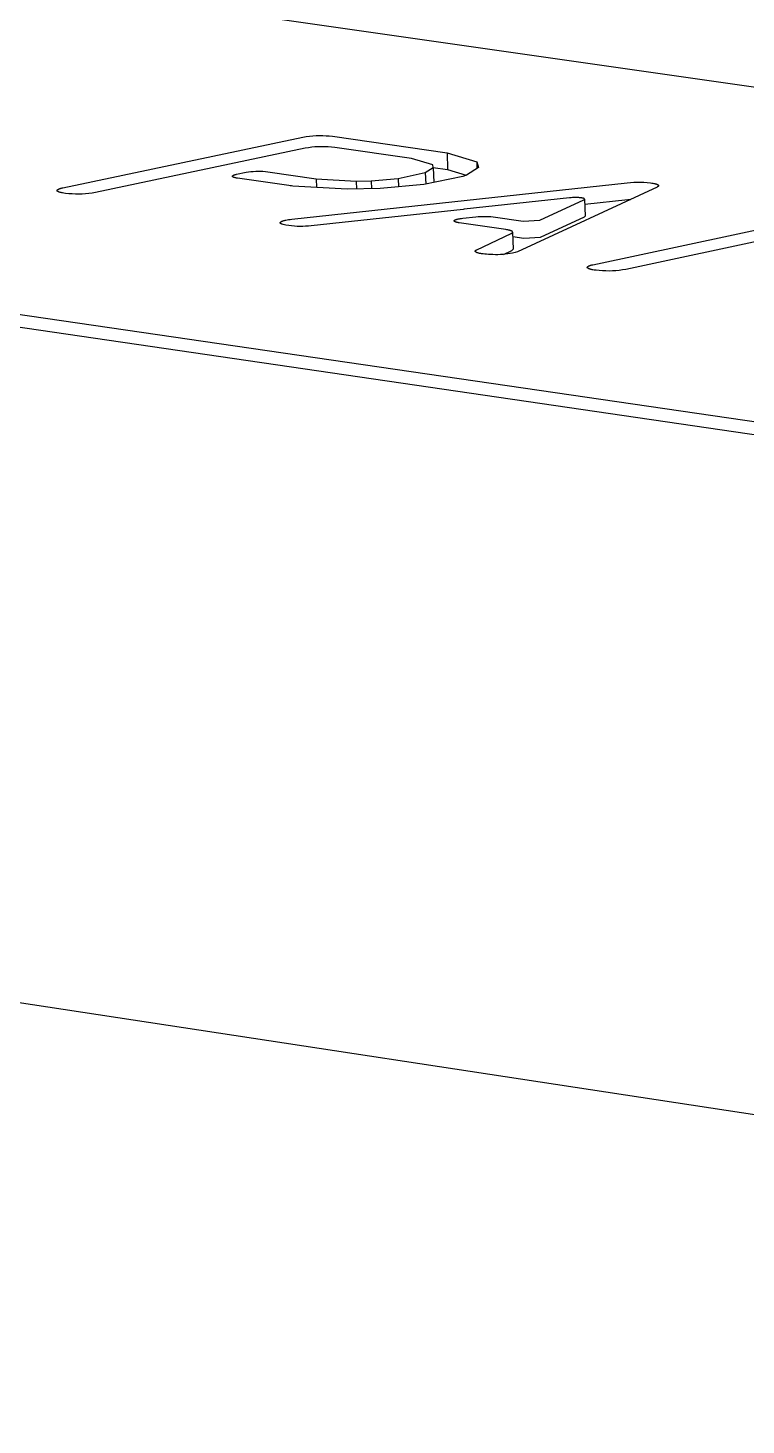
# Model space of a CAD drawing. Header units: millimetres. Extents: x -1283 to 2747, y -259 to 2557.
# Drawn here: x -570.2 to -535.9, y 911.8 to 978.5 of the extents above; entities that cross this region are included whole.
import ezdxf

# ---------------------------------------------------------------- set-up
doc = ezdxf.new("R2010")
doc.units = ezdxf.units.MM
doc.header["$MEASUREMENT"] = 0
doc.layers.add('Utwórz2D linie widoczne', color=7, linetype='Continuous', true_color=0x000000)

msp = doc.modelspace()

# ---------------------------------------------------------------- linework, layer by layer
at = {"layer": 'Utwórz2D linie widoczne'}
for p, q in [((-393.259, 955.363), (-619.191, 987.682)), ((-665.258, 978.093), (-438.953, 945.012)), ((-661.846, 978.192), (-439.773, 945.755)), ((-568.555, 970.906), (-557.072, 973.331)), ((-557.072, 973.331), (-556.916, 973.356)), ((-556.916, 973.356), (-556.759, 973.376)), ((-556.759, 973.376), (-556.602, 973.39)), ((-556.602, 973.39), (-556.445, 973.4)), ((-556.445, 973.4), (-556.287, 973.404)), ((-556.287, 973.404), (-556.129, 973.403)), ((-556.129, 973.403), (-555.971, 973.397)), ((-555.971, 973.397), (-555.814, 973.386)), ((-555.814, 973.386), (-555.657, 973.37)), ((-555.657, 973.37), (-550.186, 972.582)), ((-556.968, 972.8), (-566.996, 970.68)), ((-556.812, 972.825), (-556.968, 972.8)), ((-556.655, 972.844), (-556.812, 972.825)), ((-556.498, 972.859), (-556.655, 972.844)), ((-556.341, 972.868), (-556.498, 972.859)), ((-556.183, 972.872), (-556.341, 972.868)), ((-556.025, 972.872), (-556.183, 972.872)), ((-555.867, 972.866), (-556.025, 972.872)), ((-555.709, 972.854), (-555.867, 972.866)), ((-555.552, 972.838), (-555.709, 972.854)), ((-551.882, 972.309), (-555.552, 972.838)), ((-550.186, 972.582), (-548.766, 972.15)), ((-550.186, 972.582), (-550.159, 971.777)), ((-550.861, 972.002), (-551.882, 972.309)), ((-551.225, 971.633), (-550.844, 971.876)), ((-550.844, 971.876), (-550.861, 972.002)), ((-550.844, 971.876), (-550.819, 971.159)), ((-550.844, 971.876), (-550.159, 971.777)), ((-550.159, 971.777), (-549.268, 971.506)), ((-548.674, 971.874), (-549.262, 971.51)), ((-548.766, 972.15), (-548.674, 971.874)), ((-548.766, 972.15), (-548.755, 971.824)), ((-560.444, 971.465), (-560.443, 971.466)), ((-560.444, 971.464), (-560.444, 971.465)), ((-560.444, 971.463), (-560.444, 971.464)), ((-560.444, 971.462), (-560.444, 971.463)), ((-560.444, 971.461), (-560.444, 971.462)), ((-560.444, 971.462), (-560.444, 971.462)), ((-560.444, 971.46), (-560.444, 971.461)), ((-560.444, 971.459), (-560.444, 971.46)), ((-560.444, 971.458), (-560.444, 971.459)), ((-560.444, 971.457), (-560.444, 971.458)), ((-560.444, 971.456), (-560.444, 971.457)), ((-560.444, 971.455), (-560.444, 971.456)), ((-560.444, 971.456), (-560.444, 971.456)), ((-560.444, 971.454), (-560.444, 971.455)), ((-560.444, 971.453), (-560.444, 971.454)), ((-560.444, 971.452), (-560.444, 971.453)), ((-560.443, 971.451), (-560.444, 971.452)), ((-560.443, 971.467), (-560.443, 971.468)), ((-560.443, 971.468), (-560.442, 971.468)), ((-560.443, 971.466), (-560.443, 971.467)), ((-560.443, 971.45), (-560.443, 971.451)), ((-560.443, 971.451), (-560.443, 971.451)), ((-560.442, 971.449), (-560.443, 971.45)), ((-560.442, 971.47), (-560.441, 971.471)), ((-560.442, 971.469), (-560.442, 971.47)), ((-560.442, 971.468), (-560.442, 971.469)), ((-560.442, 971.448), (-560.442, 971.449)), ((-560.442, 971.447), (-560.442, 971.448)), ((-560.441, 971.446), (-560.442, 971.447)), ((-560.441, 971.472), (-560.44, 971.473)), ((-560.441, 971.471), (-560.441, 971.472)), ((-560.44, 971.445), (-560.441, 971.446)), ((-560.441, 971.446), (-560.441, 971.446)), ((-560.44, 971.473), (-560.439, 971.474)), ((-560.44, 971.473), (-560.44, 971.473)), ((-560.44, 971.444), (-560.44, 971.445)), ((-560.439, 971.443), (-560.44, 971.444)), ((-560.439, 971.475), (-560.438, 971.476)), ((-560.439, 971.474), (-560.439, 971.475)), ((-560.439, 971.442), (-560.439, 971.443)), ((-560.438, 971.441), (-560.439, 971.442)), ((-560.438, 971.476), (-560.437, 971.477)), ((-560.437, 971.441), (-560.438, 971.441)), ((-560.437, 971.478), (-560.436, 971.479)), ((-560.437, 971.477), (-560.437, 971.478)), ((-560.437, 971.44), (-560.437, 971.441)), ((-560.436, 971.439), (-560.437, 971.44)), ((-560.436, 971.479), (-560.435, 971.479)), ((-560.435, 971.438), (-560.436, 971.439)), ((-560.435, 971.48), (-560.434, 971.481)), ((-560.435, 971.479), (-560.435, 971.48)), ((-560.434, 971.437), (-560.435, 971.438)), ((-560.434, 971.481), (-560.433, 971.482)), ((-560.433, 971.436), (-560.434, 971.437)), ((-560.434, 971.437), (-560.434, 971.437)), ((-560.433, 971.482), (-560.432, 971.483)), ((-560.432, 971.435), (-560.433, 971.436)), ((-560.432, 971.483), (-560.43, 971.484)), ((-560.431, 971.434), (-560.432, 971.435)), ((-560.429, 971.432), (-560.431, 971.434)), ((-560.43, 971.484), (-560.429, 971.486)), ((-560.429, 971.486), (-560.427, 971.488)), ((-560.427, 971.431), (-560.429, 971.432)), ((-560.427, 971.488), (-560.424, 971.489)), ((-560.425, 971.429), (-560.427, 971.431)), ((-560.423, 971.428), (-560.425, 971.429)), ((-560.424, 971.489), (-560.422, 971.491)), ((-560.421, 971.426), (-560.423, 971.428)), ((-560.422, 971.491), (-560.42, 971.493)), ((-560.418, 971.425), (-560.421, 971.426)), ((-560.42, 971.493), (-560.417, 971.494)), ((-560.416, 971.423), (-560.418, 971.425)), ((-560.417, 971.494), (-560.415, 971.496)), ((-560.413, 971.421), (-560.416, 971.423)), ((-560.415, 971.496), (-560.412, 971.498)), ((-560.41, 971.42), (-560.413, 971.421)), ((-560.412, 971.498), (-560.409, 971.499)), ((-560.407, 971.418), (-560.41, 971.42)), ((-560.409, 971.499), (-560.407, 971.501)), ((-560.407, 971.501), (-560.4, 971.504)), ((-560.401, 971.415), (-560.407, 971.418)), ((-560.395, 971.412), (-560.401, 971.415)), ((-560.4, 971.504), (-560.394, 971.507)), ((-560.388, 971.409), (-560.395, 971.412)), ((-560.394, 971.507), (-560.387, 971.51)), ((-560.38, 971.407), (-560.388, 971.409)), ((-560.387, 971.51), (-560.38, 971.514)), ((-560.38, 971.514), (-560.372, 971.517)), ((-560.373, 971.404), (-560.38, 971.407)), ((-560.365, 971.401), (-560.373, 971.404)), ((-560.372, 971.517), (-560.364, 971.52)), ((-560.356, 971.398), (-560.365, 971.401)), ((-560.364, 971.52), (-560.348, 971.526)), ((-560.338, 971.393), (-560.356, 971.398)), ((-560.348, 971.526), (-560.329, 971.531)), ((-560.319, 971.388), (-560.338, 971.393)), ((-560.329, 971.531), (-560.31, 971.537)), ((-560.299, 971.384), (-560.319, 971.388)), ((-560.31, 971.537), (-560.29, 971.542)), ((-560.278, 971.379), (-560.299, 971.384)), ((-560.29, 971.542), (-560.269, 971.547)), ((-560.256, 971.375), (-560.278, 971.379)), ((-560.269, 971.547), (-560.247, 971.552)), ((-560.209, 971.368), (-560.256, 971.375)), ((-560.247, 971.552), (-559.794, 971.648)), ((-557.746, 971.012), (-560.209, 971.368)), ((-559.794, 971.648), (-559.679, 971.666)), ((-559.679, 971.666), (-559.563, 971.681)), ((-559.563, 971.681), (-559.448, 971.691)), ((-559.448, 971.691), (-559.332, 971.698)), ((-559.332, 971.698), (-559.216, 971.701)), ((-559.216, 971.701), (-559.099, 971.701)), ((-559.099, 971.701), (-558.983, 971.696)), ((-558.983, 971.696), (-558.867, 971.688)), ((-558.867, 971.688), (-558.752, 971.676)), ((-558.752, 971.676), (-556.444, 971.343)), ((-557.602, 969.41), (-541.574, 971.148)), ((-556.444, 971.343), (-554.522, 971.226)), ((-556.444, 971.343), (-556.429, 970.925)), ((-554.522, 971.226), (-553.811, 971.247)), ((-554.522, 971.226), (-554.509, 970.848)), ((-553.811, 971.247), (-552.52, 971.359)), ((-553.811, 971.247), (-553.798, 970.864)), ((-552.52, 971.359), (-551.225, 971.633)), ((-552.52, 971.359), (-552.506, 970.952)), ((-549.427, 971.455), (-551.293, 971.059)), ((-551.225, 971.633), (-551.206, 971.077)), ((-549.262, 971.51), (-549.427, 971.455)), ((-541.574, 971.148), (-541.415, 971.163)), ((-541.415, 971.163), (-541.255, 971.172)), ((-541.255, 971.172), (-541.095, 971.177)), ((-541.095, 971.177), (-540.935, 971.176)), ((-540.935, 971.176), (-540.775, 971.17)), ((-540.775, 971.17), (-540.615, 971.158)), ((-540.615, 971.158), (-540.456, 971.142)), ((-540.456, 971.142), (-540.395, 971.133)), ((-540.395, 971.133), (-540.344, 971.125)), ((-540.344, 971.125), (-540.296, 971.117)), ((-540.296, 971.117), (-540.274, 971.112)), ((-540.274, 971.112), (-540.252, 971.107)), ((-540.252, 971.107), (-540.231, 971.102)), ((-540.231, 971.102), (-540.211, 971.096)), ((-540.211, 971.096), (-540.193, 971.091)), ((-540.193, 971.091), (-540.175, 971.085)), ((-540.175, 971.085), (-540.159, 971.079)), ((-540.159, 971.079), (-540.152, 971.076)), ((-540.152, 971.076), (-540.144, 971.073)), ((-540.144, 971.073), (-540.137, 971.07)), ((-540.137, 971.07), (-540.131, 971.067)), ((-540.131, 971.067), (-540.125, 971.064)), ((-540.125, 971.064), (-540.119, 971.061)), ((-568.825, 970.785), (-568.824, 970.786)), ((-568.825, 970.784), (-568.825, 970.785)), ((-568.825, 970.783), (-568.825, 970.784)), ((-568.825, 970.782), (-568.825, 970.783)), ((-568.825, 970.78), (-568.825, 970.782)), ((-568.825, 970.779), (-568.825, 970.78)), ((-568.825, 970.778), (-568.825, 970.779)), ((-568.825, 970.777), (-568.825, 970.778)), ((-568.825, 970.776), (-568.825, 970.777)), ((-568.825, 970.775), (-568.825, 970.776)), ((-568.825, 970.773), (-568.825, 970.775)), ((-568.825, 970.772), (-568.825, 970.773)), ((-568.825, 970.771), (-568.825, 970.772)), ((-568.824, 970.77), (-568.825, 970.771)), ((-568.824, 970.788), (-568.823, 970.79)), ((-568.824, 970.787), (-568.824, 970.788)), ((-568.824, 970.786), (-568.824, 970.787)), ((-568.824, 970.769), (-568.824, 970.77)), ((-568.824, 970.768), (-568.824, 970.769)), ((-568.823, 970.767), (-568.824, 970.768)), ((-568.823, 970.791), (-568.822, 970.792)), ((-568.823, 970.79), (-568.823, 970.791)), ((-568.823, 970.765), (-568.823, 970.767)), ((-568.822, 970.764), (-568.823, 970.765)), ((-568.822, 970.793), (-568.821, 970.794)), ((-568.822, 970.792), (-568.822, 970.793)), ((-568.822, 970.763), (-568.822, 970.764)), ((-568.821, 970.762), (-568.822, 970.763)), ((-568.821, 970.795), (-568.82, 970.797)), ((-568.821, 970.794), (-568.821, 970.795)), ((-568.82, 970.761), (-568.821, 970.762)), ((-568.82, 970.797), (-568.819, 970.798)), ((-568.82, 970.76), (-568.82, 970.761)), ((-568.819, 970.759), (-568.82, 970.76)), ((-568.819, 970.799), (-568.818, 970.8)), ((-568.819, 970.798), (-568.819, 970.799)), ((-568.818, 970.757), (-568.819, 970.759)), ((-568.818, 970.8), (-568.817, 970.801)), ((-568.818, 970.756), (-568.818, 970.757)), ((-568.817, 970.755), (-568.818, 970.756)), ((-568.817, 970.801), (-568.816, 970.802)), ((-568.816, 970.754), (-568.817, 970.755)), ((-568.816, 970.804), (-568.815, 970.805)), ((-568.816, 970.802), (-568.816, 970.804)), ((-568.815, 970.753), (-568.816, 970.754)), ((-568.815, 970.805), (-568.814, 970.806)), ((-568.814, 970.752), (-568.815, 970.753)), ((-568.814, 970.806), (-568.813, 970.807)), ((-568.813, 970.751), (-568.814, 970.752)), ((-568.813, 970.807), (-568.812, 970.808)), ((-568.812, 970.75), (-568.813, 970.751)), ((-568.812, 970.808), (-568.81, 970.809)), ((-568.811, 970.749), (-568.812, 970.75)), ((-568.81, 970.747), (-568.811, 970.749)), ((-568.81, 970.809), (-568.809, 970.81)), ((-568.809, 970.746), (-568.81, 970.747)), ((-568.809, 970.81), (-568.808, 970.812)), ((-568.807, 970.745), (-568.809, 970.746)), ((-568.808, 970.812), (-568.806, 970.814)), ((-568.805, 970.743), (-568.807, 970.745)), ((-568.806, 970.814), (-568.803, 970.816)), ((-568.802, 970.741), (-568.805, 970.743)), ((-568.803, 970.816), (-568.8, 970.818)), ((-568.799, 970.739), (-568.802, 970.741)), ((-568.8, 970.818), (-568.798, 970.821)), ((-568.796, 970.736), (-568.799, 970.739)), ((-568.798, 970.821), (-568.794, 970.823)), ((-568.793, 970.734), (-568.796, 970.736)), ((-568.794, 970.823), (-568.791, 970.825)), ((-568.79, 970.732), (-568.793, 970.734)), ((-568.791, 970.825), (-568.788, 970.827)), ((-568.787, 970.73), (-568.79, 970.732)), ((-568.788, 970.827), (-568.784, 970.83)), ((-568.783, 970.728), (-568.787, 970.73)), ((-568.784, 970.83), (-568.781, 970.832)), ((-568.779, 970.726), (-568.783, 970.728)), ((-568.781, 970.832), (-568.777, 970.834)), ((-568.775, 970.724), (-568.779, 970.726)), ((-568.777, 970.834), (-568.773, 970.836)), ((-568.767, 970.72), (-568.775, 970.724)), ((-568.773, 970.836), (-568.765, 970.841)), ((-568.758, 970.716), (-568.767, 970.72)), ((-568.765, 970.841), (-568.756, 970.845)), ((-568.749, 970.712), (-568.758, 970.716)), ((-568.756, 970.845), (-568.746, 970.849)), ((-568.739, 970.708), (-568.749, 970.712)), ((-568.746, 970.849), (-568.737, 970.854)), ((-568.728, 970.704), (-568.739, 970.708)), ((-568.737, 970.854), (-568.726, 970.858)), ((-568.718, 970.7), (-568.728, 970.704)), ((-568.726, 970.858), (-568.715, 970.862)), ((-568.706, 970.697), (-568.718, 970.7)), ((-568.715, 970.862), (-568.692, 970.87)), ((-568.682, 970.69), (-568.706, 970.697)), ((-568.692, 970.87), (-568.668, 970.878)), ((-568.656, 970.683), (-568.682, 970.69)), ((-568.668, 970.878), (-568.641, 970.885)), ((-568.628, 970.676), (-568.656, 970.683)), ((-568.641, 970.885), (-568.614, 970.892)), ((-568.6, 970.67), (-568.628, 970.676)), ((-568.614, 970.892), (-568.585, 970.899)), ((-568.57, 970.665), (-568.6, 970.67)), ((-568.585, 970.899), (-568.555, 970.906)), ((-568.506, 970.655), (-568.57, 970.665)), ((-568.416, 970.642), (-568.506, 970.655)), ((-568.259, 970.625), (-568.416, 970.642)), ((-568.101, 970.614), (-568.259, 970.625)), ((-567.943, 970.608), (-568.101, 970.614)), ((-567.784, 970.607), (-567.943, 970.608)), ((-567.626, 970.611), (-567.784, 970.607)), ((-567.468, 970.621), (-567.626, 970.611)), ((-567.31, 970.635), (-567.468, 970.621)), ((-567.153, 970.655), (-567.31, 970.635)), ((-566.996, 970.68), (-567.153, 970.655)), ((-557.68, 971.003), (-557.746, 971.012)), ((-557.615, 970.997), (-557.68, 971.003)), ((-557.549, 970.992), (-557.615, 970.997)), ((-554.958, 970.837), (-557.549, 970.992)), ((-553.387, 970.874), (-554.958, 970.837)), ((-551.293, 971.059), (-553.387, 970.874)), ((-544.327, 970.43), (-549.371, 969.883)), ((-540.145, 970.942), (-546.818, 967.848)), ((-544.259, 970.436), (-544.327, 970.43)), ((-544.186, 970.441), (-544.259, 970.436)), ((-544.11, 970.443), (-544.186, 970.441)), ((-544.033, 970.444), (-544.11, 970.443)), ((-543.957, 970.443), (-544.033, 970.444)), ((-543.887, 970.439), (-543.957, 970.443)), ((-543.854, 970.436), (-543.887, 970.439)), ((-543.823, 970.434), (-543.854, 970.436)), ((-543.794, 970.43), (-543.823, 970.434)), ((-543.767, 970.427), (-543.794, 970.43)), ((-543.742, 970.423), (-543.767, 970.427)), ((-543.719, 970.419), (-543.742, 970.423)), ((-543.696, 970.414), (-543.719, 970.419)), ((-543.686, 970.411), (-543.696, 970.414)), ((-543.676, 970.409), (-543.686, 970.411)), ((-543.667, 970.406), (-543.676, 970.409)), ((-543.658, 970.403), (-543.667, 970.406)), ((-543.65, 970.4), (-543.658, 970.403)), ((-543.646, 970.399), (-543.65, 970.4)), ((-543.643, 970.397), (-543.646, 970.399)), ((-543.639, 970.396), (-543.643, 970.397)), ((-543.636, 970.394), (-543.639, 970.396)), ((-540.139, 970.945), (-540.145, 970.942)), ((-540.133, 970.948), (-540.139, 970.945)), ((-540.127, 970.951), (-540.133, 970.948)), ((-540.121, 970.955), (-540.127, 970.951)), ((-540.116, 970.958), (-540.121, 970.955)), ((-540.119, 971.061), (-540.113, 971.058)), ((-540.111, 970.961), (-540.116, 970.958)), ((-540.113, 971.058), (-540.108, 971.055)), ((-540.106, 970.964), (-540.111, 970.961)), ((-540.108, 971.055), (-540.105, 971.053)), ((-540.104, 970.966), (-540.106, 970.964)), ((-540.105, 971.053), (-540.103, 971.051)), ((-540.102, 970.968), (-540.104, 970.966)), ((-540.103, 971.051), (-540.101, 971.05)), ((-540.1, 970.969), (-540.102, 970.968)), ((-540.101, 971.05), (-540.099, 971.048)), ((-540.098, 970.971), (-540.1, 970.969)), ((-540.099, 971.048), (-540.097, 971.046)), ((-540.096, 970.972), (-540.098, 970.971)), ((-540.097, 971.046), (-540.095, 971.045)), ((-540.094, 970.974), (-540.096, 970.972)), ((-540.095, 971.045), (-540.093, 971.043)), ((-540.092, 970.976), (-540.094, 970.974)), ((-540.093, 971.043), (-540.091, 971.041)), ((-540.09, 970.977), (-540.092, 970.976)), ((-540.091, 971.041), (-540.089, 971.04)), ((-540.089, 970.979), (-540.09, 970.977)), ((-540.089, 971.04), (-540.087, 971.038)), ((-540.087, 970.981), (-540.089, 970.979)), ((-540.087, 971.038), (-540.086, 971.036)), ((-540.086, 970.982), (-540.087, 970.981)), ((-540.086, 971.036), (-540.084, 971.035)), ((-540.084, 970.984), (-540.086, 970.982)), ((-540.084, 971.035), (-540.083, 971.033)), ((-540.083, 970.986), (-540.084, 970.984)), ((-540.083, 971.033), (-540.082, 971.032)), ((-540.082, 970.987), (-540.083, 970.986)), ((-540.082, 971.032), (-540.082, 971.031)), ((-540.082, 971.031), (-540.081, 971.031)), ((-540.081, 970.988), (-540.082, 970.987)), ((-540.081, 971.031), (-540.081, 971.03)), ((-540.081, 971.03), (-540.08, 971.029)), ((-540.08, 970.99), (-540.081, 970.989)), ((-540.081, 970.989), (-540.081, 970.988)), ((-540.08, 971.029), (-540.08, 971.028)), ((-540.08, 971.028), (-540.079, 971.027)), ((-540.079, 970.992), (-540.08, 970.991)), ((-540.08, 970.991), (-540.08, 970.99)), ((-540.079, 971.027), (-540.079, 971.026)), ((-540.079, 971.026), (-540.078, 971.026)), ((-540.078, 970.993), (-540.079, 970.992)), ((-540.079, 970.992), (-540.079, 970.992)), ((-540.078, 971.026), (-540.078, 971.025)), ((-540.078, 971.025), (-540.077, 971.024)), ((-540.077, 970.995), (-540.078, 970.994)), ((-540.078, 970.994), (-540.078, 970.993)), ((-540.077, 971.024), (-540.077, 971.023)), ((-540.077, 971.023), (-540.077, 971.022)), ((-540.077, 971.022), (-540.076, 971.021)), ((-540.076, 970.998), (-540.077, 970.997)), ((-540.077, 970.997), (-540.077, 970.996)), ((-540.077, 970.996), (-540.077, 970.995)), ((-540.076, 971.021), (-540.076, 971.02)), ((-540.076, 971.02), (-540.076, 971.02)), ((-540.076, 971.02), (-540.075, 971.019)), ((-540.075, 971), (-540.076, 970.999)), ((-540.076, 970.999), (-540.076, 970.998)), ((-540.076, 970.998), (-540.076, 970.998)), ((-540.075, 971.019), (-540.075, 971.018)), ((-540.075, 971.018), (-540.075, 971.017)), ((-540.075, 971.017), (-540.075, 971.016)), ((-540.075, 971.016), (-540.075, 971.015)), ((-540.075, 971.015), (-540.074, 971.015)), ((-540.074, 971.004), (-540.075, 971.003)), ((-540.075, 971.003), (-540.075, 971.003)), ((-540.075, 971.003), (-540.075, 971.002)), ((-540.075, 971.002), (-540.075, 971.001)), ((-540.075, 971.001), (-540.075, 971)), ((-540.074, 971.015), (-540.074, 971.014)), ((-540.074, 971.014), (-540.074, 971.013)), ((-540.074, 971.013), (-540.074, 971.012)), ((-540.074, 971.012), (-540.074, 971.011)), ((-540.074, 971.011), (-540.074, 971.01)), ((-540.074, 971.01), (-540.074, 971.009)), ((-540.074, 971.009), (-540.074, 971.009)), ((-540.074, 971.009), (-540.074, 971.008)), ((-540.074, 971.008), (-540.074, 971.007)), ((-540.074, 971.007), (-540.074, 971.006)), ((-540.074, 971.006), (-540.074, 971.005)), ((-540.074, 971.005), (-540.074, 971.004)), ((-549.422, 969.877), (-556.678, 969.094)), ((-549.371, 969.883), (-549.422, 969.877)), ((-545.744, 969.359), (-543.643, 970.331)), ((-543.643, 970.331), (-543.64, 970.333)), ((-543.64, 970.333), (-543.637, 970.334)), ((-543.637, 970.334), (-543.634, 970.336)), ((-543.633, 970.392), (-543.636, 970.394)), ((-543.634, 970.336), (-543.631, 970.337)), ((-543.63, 970.391), (-543.633, 970.392)), ((-543.631, 970.337), (-543.628, 970.339)), ((-543.627, 970.389), (-543.63, 970.391)), ((-543.628, 970.339), (-543.626, 970.341)), ((-543.625, 970.388), (-543.627, 970.389)), ((-543.626, 970.341), (-543.623, 970.342)), ((-543.623, 970.387), (-543.625, 970.388)), ((-543.622, 970.386), (-543.623, 970.387)), ((-543.623, 970.342), (-543.622, 970.343)), ((-543.621, 970.385), (-543.622, 970.386)), ((-543.622, 970.343), (-543.621, 970.344)), ((-543.62, 970.384), (-543.621, 970.385)), ((-543.621, 970.344), (-543.62, 970.345)), ((-543.619, 970.384), (-543.62, 970.384)), ((-543.62, 970.345), (-543.619, 970.346)), ((-543.618, 970.383), (-543.619, 970.384)), ((-543.619, 970.346), (-543.618, 970.346)), ((-543.617, 970.382), (-543.618, 970.383)), ((-543.618, 970.346), (-543.617, 970.347)), ((-543.616, 970.381), (-543.617, 970.382)), ((-543.617, 970.347), (-543.616, 970.348)), ((-543.615, 970.38), (-543.616, 970.381)), ((-543.616, 970.348), (-543.615, 970.349)), ((-543.614, 970.379), (-543.615, 970.38)), ((-543.615, 970.349), (-543.614, 970.35)), ((-543.613, 970.379), (-543.614, 970.379)), ((-543.614, 970.35), (-543.614, 970.351)), ((-543.614, 970.351), (-543.613, 970.351)), ((-543.613, 970.378), (-543.613, 970.379)), ((-543.612, 970.377), (-543.613, 970.378)), ((-543.613, 970.351), (-543.612, 970.352)), ((-543.611, 970.376), (-543.612, 970.377)), ((-543.612, 970.377), (-543.612, 970.377)), ((-543.612, 970.353), (-543.611, 970.354)), ((-543.612, 970.352), (-543.612, 970.353)), ((-543.611, 970.375), (-543.611, 970.376)), ((-543.611, 970.376), (-543.611, 970.376)), ((-543.61, 970.375), (-543.611, 970.375)), ((-543.611, 970.354), (-543.61, 970.355)), ((-543.611, 970.354), (-543.611, 970.354)), ((-543.611, 970.354), (-543.611, 970.354)), ((-543.61, 970.374), (-543.61, 970.375)), ((-543.609, 970.373), (-543.61, 970.374)), ((-543.61, 970.374), (-543.61, 970.374)), ((-543.61, 970.374), (-543.61, 970.374)), ((-543.61, 970.356), (-543.609, 970.357)), ((-543.61, 970.355), (-543.61, 970.356)), ((-543.61, 970.356), (-543.61, 970.356)), ((-543.61, 970.355), (-543.61, 970.355)), ((-543.609, 970.372), (-543.609, 970.373)), ((-543.609, 970.373), (-543.609, 970.373)), ((-543.609, 970.371), (-543.609, 970.372)), ((-543.609, 970.372), (-543.609, 970.372)), ((-543.608, 970.371), (-543.609, 970.371)), ((-543.609, 970.358), (-543.608, 970.359)), ((-543.609, 970.357), (-543.609, 970.358)), ((-543.609, 970.358), (-543.609, 970.358)), ((-543.609, 970.357), (-543.609, 970.357)), ((-543.609, 970.357), (-543.609, 970.357)), ((-543.608, 970.37), (-543.608, 970.371)), ((-543.608, 970.371), (-543.608, 970.371)), ((-543.608, 970.369), (-543.608, 970.37)), ((-543.608, 970.37), (-543.608, 970.37)), ((-543.608, 970.368), (-543.608, 970.369)), ((-543.608, 970.369), (-543.608, 970.369)), ((-543.607, 970.368), (-543.608, 970.368)), ((-543.608, 970.368), (-543.608, 970.368)), ((-543.608, 970.361), (-543.608, 970.362)), ((-543.608, 970.362), (-543.607, 970.362)), ((-543.608, 970.36), (-543.608, 970.361)), ((-543.608, 970.361), (-543.608, 970.361)), ((-543.608, 970.359), (-543.608, 970.36)), ((-543.608, 970.36), (-543.608, 970.36)), ((-543.608, 970.359), (-543.608, 970.359)), ((-543.608, 970.359), (-543.608, 970.359)), ((-543.607, 970.367), (-543.607, 970.368)), ((-543.607, 970.366), (-543.607, 970.367)), ((-543.607, 970.367), (-543.607, 970.367)), ((-543.607, 970.365), (-543.607, 970.366)), ((-543.607, 970.366), (-543.607, 970.366)), ((-543.607, 970.364), (-543.607, 970.365)), ((-543.607, 970.365), (-543.607, 970.365)), ((-543.607, 970.365), (-543.607, 970.365)), ((-543.607, 970.364), (-543.58, 969.557)), ((-543.607, 970.363), (-543.607, 970.364)), ((-543.607, 970.364), (-543.607, 970.364)), ((-543.607, 970.362), (-543.607, 970.363)), ((-543.607, 970.363), (-543.607, 970.363)), ((-543.607, 970.362), (-543.607, 970.362)), ((-543.599, 970.119), (-541.547, 970.342)), ((-541.547, 970.342), (-541.413, 970.354)), ((-558.158, 969.245), (-558.157, 969.246)), ((-558.158, 969.244), (-558.158, 969.245)), ((-558.158, 969.243), (-558.158, 969.244)), ((-558.158, 969.242), (-558.158, 969.243)), ((-558.158, 969.241), (-558.158, 969.242)), ((-558.158, 969.24), (-558.158, 969.241)), ((-558.158, 969.238), (-558.158, 969.24)), ((-558.158, 969.237), (-558.158, 969.238)), ((-558.158, 969.236), (-558.158, 969.237)), ((-558.158, 969.235), (-558.158, 969.236)), ((-558.158, 969.234), (-558.158, 969.235)), ((-558.157, 969.233), (-558.158, 969.234)), ((-558.157, 969.249), (-558.156, 969.25)), ((-558.157, 969.247), (-558.157, 969.249)), ((-558.157, 969.246), (-558.157, 969.247)), ((-558.157, 969.232), (-558.157, 969.233)), ((-558.157, 969.231), (-558.157, 969.232)), ((-558.157, 969.23), (-558.157, 969.231)), ((-558.156, 969.229), (-558.157, 969.23)), ((-558.156, 969.252), (-558.155, 969.253)), ((-558.156, 969.251), (-558.156, 969.252)), ((-558.156, 969.25), (-558.156, 969.251)), ((-558.156, 969.227), (-558.156, 969.229)), ((-558.155, 969.226), (-558.156, 969.227)), ((-558.155, 969.254), (-558.154, 969.255)), ((-558.155, 969.253), (-558.155, 969.254)), ((-558.155, 969.225), (-558.155, 969.226)), ((-558.154, 969.224), (-558.155, 969.225)), ((-558.154, 969.256), (-558.153, 969.258)), ((-558.154, 969.255), (-558.154, 969.256)), ((-558.154, 969.223), (-558.154, 969.224)), ((-558.153, 969.222), (-558.154, 969.223)), ((-558.153, 969.258), (-558.152, 969.259)), ((-558.153, 969.221), (-558.153, 969.222)), ((-558.152, 969.22), (-558.153, 969.221)), ((-558.152, 969.26), (-558.151, 969.261)), ((-558.152, 969.259), (-558.152, 969.26)), ((-558.151, 969.219), (-558.152, 969.22)), ((-558.151, 969.261), (-558.15, 969.262)), ((-558.151, 969.218), (-558.151, 969.219)), ((-558.15, 969.217), (-558.151, 969.218)), ((-558.15, 969.262), (-558.149, 969.263)), ((-558.149, 969.216), (-558.15, 969.217)), ((-558.149, 969.263), (-558.148, 969.264)), ((-558.148, 969.215), (-558.149, 969.216)), ((-558.148, 969.264), (-558.147, 969.266)), ((-558.147, 969.214), (-558.148, 969.215)), ((-558.147, 969.266), (-558.146, 969.267)), ((-558.147, 969.213), (-558.147, 969.214)), ((-558.146, 969.212), (-558.147, 969.213)), ((-558.146, 969.268), (-558.144, 969.269)), ((-558.146, 969.267), (-558.146, 969.268)), ((-558.145, 969.21), (-558.146, 969.212)), ((-558.144, 969.209), (-558.145, 969.21)), ((-558.144, 969.269), (-558.143, 969.27)), ((-558.143, 969.208), (-558.144, 969.209)), ((-558.143, 969.27), (-558.142, 969.271)), ((-558.142, 969.207), (-558.143, 969.208)), ((-558.142, 969.271), (-558.14, 969.274)), ((-558.139, 969.205), (-558.142, 969.207)), ((-558.14, 969.274), (-558.137, 969.276)), ((-558.137, 969.203), (-558.139, 969.205)), ((-558.137, 969.276), (-558.135, 969.278)), ((-558.134, 969.201), (-558.137, 969.203)), ((-558.135, 969.278), (-558.132, 969.28)), ((-558.132, 969.199), (-558.134, 969.201)), ((-558.132, 969.28), (-558.129, 969.283)), ((-558.129, 969.197), (-558.132, 969.199)), ((-558.129, 969.283), (-558.126, 969.285)), ((-558.126, 969.195), (-558.129, 969.197)), ((-558.126, 969.285), (-558.122, 969.287)), ((-558.123, 969.193), (-558.126, 969.195)), ((-558.12, 969.191), (-558.123, 969.193)), ((-558.122, 969.287), (-558.119, 969.289)), ((-558.117, 969.189), (-558.12, 969.191)), ((-558.119, 969.289), (-558.115, 969.292)), ((-558.113, 969.188), (-558.117, 969.189)), ((-558.115, 969.292), (-558.112, 969.294)), ((-558.11, 969.186), (-558.113, 969.188)), ((-558.112, 969.294), (-558.108, 969.296)), ((-558.102, 969.182), (-558.11, 969.186)), ((-558.108, 969.296), (-558.104, 969.298)), ((-558.104, 969.298), (-558.095, 969.303)), ((-558.095, 969.178), (-558.102, 969.182)), ((-558.095, 969.303), (-558.086, 969.307)), ((-558.087, 969.175), (-558.095, 969.178)), ((-558.078, 969.171), (-558.087, 969.175)), ((-558.086, 969.307), (-558.076, 969.312)), ((-558.069, 969.168), (-558.078, 969.171)), ((-558.076, 969.312), (-558.065, 969.316)), ((-558.06, 969.164), (-558.069, 969.168)), ((-558.065, 969.316), (-558.054, 969.321)), ((-558.016, 969.149), (-558.06, 969.164)), ((-558.054, 969.321), (-558.042, 969.325)), ((-558.042, 969.325), (-558.018, 969.333)), ((-558.018, 969.333), (-557.991, 969.341)), ((-557.884, 969.123), (-558.016, 969.149)), ((-557.991, 969.341), (-557.962, 969.349)), ((-557.962, 969.349), (-557.931, 969.357)), ((-557.931, 969.357), (-557.899, 969.364)), ((-557.899, 969.364), (-557.83, 969.378)), ((-557.751, 969.102), (-557.884, 969.123)), ((-557.83, 969.378), (-557.756, 969.39)), ((-557.756, 969.39), (-557.68, 969.401)), ((-557.618, 969.085), (-557.751, 969.102)), ((-557.68, 969.401), (-557.602, 969.41)), ((-557.484, 969.072), (-557.618, 969.085)), ((-557.35, 969.065), (-557.484, 969.072)), ((-557.215, 969.061), (-557.35, 969.065)), ((-557.081, 969.063), (-557.215, 969.061)), ((-556.946, 969.069), (-557.081, 969.063)), ((-556.812, 969.079), (-556.946, 969.069)), ((-556.678, 969.094), (-556.812, 969.079)), ((-549.844, 969.33), (-549.843, 969.332)), ((-549.844, 969.329), (-549.844, 969.33)), ((-549.844, 969.328), (-549.844, 969.329)), ((-549.844, 969.327), (-549.844, 969.328)), ((-549.843, 969.326), (-549.844, 969.327)), ((-549.843, 969.336), (-549.842, 969.337)), ((-549.843, 969.335), (-549.843, 969.336)), ((-549.843, 969.334), (-549.843, 969.335)), ((-549.843, 969.333), (-549.843, 969.334)), ((-549.843, 969.332), (-549.843, 969.333)), ((-549.843, 969.325), (-549.843, 969.326)), ((-549.843, 969.324), (-549.843, 969.325)), ((-549.843, 969.323), (-549.843, 969.324)), ((-549.843, 969.322), (-549.843, 969.323)), ((-549.842, 969.321), (-549.843, 969.322)), ((-549.842, 969.338), (-549.841, 969.339)), ((-549.842, 969.337), (-549.842, 969.338)), ((-549.842, 969.32), (-549.842, 969.321)), ((-549.841, 969.319), (-549.842, 969.32)), ((-549.841, 969.34), (-549.84, 969.341)), ((-549.841, 969.339), (-549.841, 969.34)), ((-549.841, 969.318), (-549.841, 969.319)), ((-549.84, 969.316), (-549.841, 969.318)), ((-549.84, 969.342), (-549.839, 969.344)), ((-549.84, 969.341), (-549.84, 969.342)), ((-549.84, 969.315), (-549.84, 969.316)), ((-549.839, 969.314), (-549.84, 969.315)), ((-549.839, 969.344), (-549.838, 969.345)), ((-549.839, 969.313), (-549.839, 969.314)), ((-549.838, 969.312), (-549.839, 969.313)), ((-549.838, 969.345), (-549.837, 969.346)), ((-549.837, 969.311), (-549.838, 969.312)), ((-549.837, 969.347), (-549.836, 969.348)), ((-549.837, 969.346), (-549.837, 969.347)), ((-549.836, 969.31), (-549.837, 969.311)), ((-549.836, 969.348), (-549.835, 969.349)), ((-549.835, 969.309), (-549.836, 969.31)), ((-549.835, 969.349), (-549.834, 969.35)), ((-549.834, 969.308), (-549.835, 969.309)), ((-549.834, 969.35), (-549.833, 969.351)), ((-549.833, 969.307), (-549.834, 969.308)), ((-549.833, 969.351), (-549.832, 969.352)), ((-549.832, 969.306), (-549.833, 969.307)), ((-549.832, 969.352), (-549.831, 969.353)), ((-549.831, 969.305), (-549.832, 969.306)), ((-549.831, 969.353), (-549.83, 969.354)), ((-549.83, 969.304), (-549.831, 969.305)), ((-549.83, 969.354), (-549.828, 969.356)), ((-549.829, 969.303), (-549.83, 969.304)), ((-549.828, 969.302), (-549.829, 969.303)), ((-549.828, 969.356), (-549.827, 969.357)), ((-549.827, 969.301), (-549.828, 969.302)), ((-549.827, 969.357), (-549.826, 969.358)), ((-549.825, 969.3), (-549.827, 969.301)), ((-549.826, 969.358), (-549.825, 969.359)), ((-549.825, 969.359), (-549.822, 969.361)), ((-549.824, 969.299), (-549.825, 969.3)), ((-549.821, 969.297), (-549.824, 969.299)), ((-549.822, 969.361), (-549.819, 969.363)), ((-549.818, 969.295), (-549.821, 969.297)), ((-549.819, 969.363), (-549.815, 969.365)), ((-549.815, 969.293), (-549.818, 969.295)), ((-549.815, 969.365), (-549.812, 969.367)), ((-549.812, 969.291), (-549.815, 969.293)), ((-549.812, 969.367), (-549.808, 969.37)), ((-549.809, 969.289), (-549.812, 969.291)), ((-549.805, 969.287), (-549.809, 969.289)), ((-549.808, 969.37), (-549.805, 969.372)), ((-549.805, 969.372), (-549.801, 969.374)), ((-549.801, 969.285), (-549.805, 969.287)), ((-549.801, 969.374), (-549.797, 969.376)), ((-549.797, 969.284), (-549.801, 969.285)), ((-549.797, 969.376), (-549.792, 969.378)), ((-549.793, 969.282), (-549.797, 969.284)), ((-549.785, 969.278), (-549.793, 969.282)), ((-549.792, 969.378), (-549.783, 969.382)), ((-549.776, 969.275), (-549.785, 969.278)), ((-549.783, 969.382), (-549.773, 969.386)), ((-549.766, 969.271), (-549.776, 969.275)), ((-549.773, 969.386), (-549.763, 969.39)), ((-549.756, 969.268), (-549.766, 969.271)), ((-549.763, 969.39), (-549.752, 969.394)), ((-549.745, 969.265), (-549.756, 969.268)), ((-549.752, 969.394), (-549.74, 969.398)), ((-549.734, 969.262), (-549.745, 969.265)), ((-549.74, 969.398), (-549.728, 969.402)), ((-549.711, 969.256), (-549.734, 969.262)), ((-549.728, 969.402), (-549.715, 969.406)), ((-549.715, 969.406), (-549.688, 969.413)), ((-549.686, 969.25), (-549.711, 969.256)), ((-549.688, 969.413), (-549.659, 969.42)), ((-549.66, 969.245), (-549.686, 969.25)), ((-549.633, 969.241), (-549.66, 969.245)), ((-549.659, 969.42), (-549.629, 969.426)), ((-549.605, 969.236), (-549.633, 969.241)), ((-549.629, 969.426), (-549.597, 969.432)), ((-547.37, 968.913), (-549.605, 969.236)), ((-549.597, 969.432), (-549.565, 969.438)), ((-549.565, 969.438), (-549.497, 969.448)), ((-549.497, 969.448), (-549.429, 969.456)), ((-549.429, 969.456), (-548.812, 969.522)), ((-548.812, 969.522), (-548.693, 969.533)), ((-548.693, 969.533), (-548.574, 969.54)), ((-548.574, 969.54), (-548.455, 969.544)), ((-548.455, 969.544), (-548.336, 969.543)), ((-548.336, 969.543), (-548.216, 969.538)), ((-548.216, 969.538), (-548.098, 969.53)), ((-548.098, 969.53), (-547.979, 969.518)), ((-547.979, 969.518), (-546.545, 969.31)), ((-546.545, 969.31), (-545.744, 969.359)), ((-545.716, 968.551), (-543.616, 969.524)), ((-543.616, 969.524), (-543.58, 969.557)), ((-543.212, 967.235), (-531.755, 969.684)), ((-531.633, 969.147), (-541.639, 967.007)), ((-548.768, 967.948), (-547.12, 968.722)), ((-547.319, 968.905), (-547.37, 968.913)), ((-547.272, 968.896), (-547.319, 968.905)), ((-547.249, 968.891), (-547.272, 968.896)), ((-547.227, 968.887), (-547.249, 968.891)), ((-547.206, 968.881), (-547.227, 968.887)), ((-547.187, 968.876), (-547.206, 968.881)), ((-547.168, 968.871), (-547.187, 968.876)), ((-547.151, 968.865), (-547.168, 968.871)), ((-547.135, 968.859), (-547.151, 968.865)), ((-547.127, 968.856), (-547.135, 968.859)), ((-547.12, 968.853), (-547.127, 968.856)), ((-547.113, 968.85), (-547.12, 968.853)), ((-547.12, 968.722), (-547.113, 968.725)), ((-547.106, 968.847), (-547.113, 968.85)), ((-547.113, 968.725), (-547.107, 968.728)), ((-547.107, 968.728), (-547.101, 968.731)), ((-547.1, 968.844), (-547.106, 968.847)), ((-547.101, 968.731), (-547.096, 968.734)), ((-547.094, 968.841), (-547.1, 968.844)), ((-547.096, 968.734), (-547.091, 968.737)), ((-547.089, 968.837), (-547.094, 968.841)), ((-547.091, 968.737), (-547.086, 968.74)), ((-547.083, 968.834), (-547.089, 968.837)), ((-547.086, 968.74), (-547.081, 968.744)), ((-547.081, 968.833), (-547.083, 968.834)), ((-547.079, 968.831), (-547.081, 968.833)), ((-547.081, 968.744), (-547.079, 968.745)), ((-547.076, 968.829), (-547.079, 968.831)), ((-547.079, 968.745), (-547.076, 968.747)), ((-547.074, 968.828), (-547.076, 968.829)), ((-547.076, 968.747), (-547.074, 968.749)), ((-547.072, 968.826), (-547.074, 968.828)), ((-547.074, 968.749), (-547.072, 968.75)), ((-547.07, 968.824), (-547.072, 968.826)), ((-547.072, 968.75), (-547.07, 968.752)), ((-547.068, 968.823), (-547.07, 968.824)), ((-547.07, 968.752), (-547.069, 968.754)), ((-547.069, 968.754), (-547.067, 968.755)), ((-547.066, 968.821), (-547.068, 968.823)), ((-547.067, 968.755), (-547.065, 968.757)), ((-547.065, 968.819), (-547.066, 968.821)), ((-547.063, 968.818), (-547.065, 968.819)), ((-547.065, 968.757), (-547.064, 968.759)), ((-547.064, 968.759), (-547.062, 968.76)), ((-547.061, 968.816), (-547.063, 968.818)), ((-547.062, 968.76), (-547.061, 968.762)), ((-547.06, 968.814), (-547.061, 968.816)), ((-547.061, 968.762), (-547.059, 968.764)), ((-547.059, 968.813), (-547.06, 968.814)), ((-547.058, 968.812), (-547.059, 968.813)), ((-547.059, 968.764), (-547.058, 968.765)), ((-547.057, 968.811), (-547.058, 968.812)), ((-547.058, 968.765), (-547.057, 968.767)), ((-547.057, 968.81), (-547.057, 968.811)), ((-547.056, 968.809), (-547.057, 968.81)), ((-547.057, 968.767), (-547.056, 968.768)), ((-547.055, 968.808), (-547.056, 968.809)), ((-547.056, 968.809), (-547.056, 968.809)), ((-547.056, 968.768), (-547.056, 968.769)), ((-547.056, 968.769), (-547.055, 968.769)), ((-547.055, 968.807), (-547.055, 968.808)), ((-547.054, 968.806), (-547.055, 968.807)), ((-547.055, 968.77), (-547.054, 968.771)), ((-547.055, 968.769), (-547.055, 968.77)), ((-547.054, 968.805), (-547.054, 968.806)), ((-547.053, 968.804), (-547.054, 968.805)), ((-547.054, 968.772), (-547.053, 968.773)), ((-547.054, 968.771), (-547.054, 968.772)), ((-547.053, 968.803), (-547.053, 968.804)), ((-547.052, 968.803), (-547.053, 968.803)), ((-547.053, 968.774), (-547.052, 968.775)), ((-547.053, 968.773), (-547.053, 968.774)), ((-547.052, 968.802), (-547.052, 968.803)), ((-547.052, 968.801), (-547.052, 968.802)), ((-547.051, 968.8), (-547.052, 968.801)), ((-547.052, 968.776), (-547.051, 968.777)), ((-547.052, 968.775), (-547.052, 968.776)), ((-547.052, 968.775), (-547.052, 968.775)), ((-547.051, 968.799), (-547.051, 968.8)), ((-547.051, 968.798), (-547.051, 968.799)), ((-547.051, 968.797), (-547.051, 968.798)), ((-547.05, 968.797), (-547.051, 968.797)), ((-547.051, 968.779), (-547.051, 968.78)), ((-547.051, 968.78), (-547.05, 968.78)), ((-547.051, 968.778), (-547.051, 968.779)), ((-547.051, 968.777), (-547.051, 968.778)), ((-547.05, 968.796), (-547.05, 968.797)), ((-547.05, 968.795), (-547.05, 968.796)), ((-547.05, 968.794), (-547.05, 968.795)), ((-547.05, 968.793), (-547.05, 968.794)), ((-547.05, 968.792), (-547.05, 968.793)), ((-547.049, 968.792), (-547.05, 968.792)), ((-547.05, 968.785), (-547.049, 968.786)), ((-547.05, 968.784), (-547.05, 968.785)), ((-547.05, 968.783), (-547.05, 968.784)), ((-547.05, 968.782), (-547.05, 968.783)), ((-547.05, 968.781), (-547.05, 968.782)), ((-547.05, 968.78), (-547.05, 968.781)), ((-547.049, 968.791), (-547.049, 968.792)), ((-547.049, 968.79), (-547.049, 968.791)), ((-547.049, 968.789), (-547.049, 968.79)), ((-547.049, 968.788), (-547.049, 968.789)), ((-547.049, 968.787), (-547.049, 968.788)), ((-547.049, 968.786), (-547.049, 968.787)), ((-547.049, 968.786), (-547.049, 968.786)), ((-547.049, 968.781), (-547.021, 967.981)), ((-547.042, 968.578), (-546.517, 968.503)), ((-546.517, 968.503), (-545.716, 968.551)), ((-548.839, 967.887), (-548.838, 967.888)), ((-548.839, 967.886), (-548.839, 967.887)), ((-548.839, 967.884), (-548.839, 967.886)), ((-548.839, 967.883), (-548.839, 967.884)), ((-548.839, 967.882), (-548.839, 967.883)), ((-548.839, 967.881), (-548.839, 967.882)), ((-548.839, 967.88), (-548.839, 967.881)), ((-548.839, 967.879), (-548.839, 967.88)), ((-548.839, 967.88), (-548.839, 967.88)), ((-548.839, 967.878), (-548.839, 967.879)), ((-548.839, 967.879), (-548.839, 967.879)), ((-548.839, 967.877), (-548.839, 967.878)), ((-548.839, 967.875), (-548.839, 967.877)), ((-548.838, 967.874), (-548.839, 967.875)), ((-548.838, 967.89), (-548.837, 967.891)), ((-548.838, 967.889), (-548.838, 967.89)), ((-548.838, 967.888), (-548.838, 967.889)), ((-548.838, 967.873), (-548.838, 967.874)), ((-548.838, 967.872), (-548.838, 967.873)), ((-548.838, 967.871), (-548.838, 967.872)), ((-548.837, 967.87), (-548.838, 967.871)), ((-548.837, 967.893), (-548.836, 967.894)), ((-548.837, 967.892), (-548.837, 967.893)), ((-548.837, 967.891), (-548.837, 967.892)), ((-548.837, 967.869), (-548.837, 967.87)), ((-548.836, 967.868), (-548.837, 967.869)), ((-548.836, 967.896), (-548.835, 967.897)), ((-548.836, 967.894), (-548.836, 967.896)), ((-548.836, 967.867), (-548.836, 967.868)), ((-548.836, 967.866), (-548.836, 967.867)), ((-548.835, 967.864), (-548.836, 967.866)), ((-548.835, 967.897), (-548.834, 967.898)), ((-548.834, 967.863), (-548.835, 967.864)), ((-548.834, 967.899), (-548.833, 967.9)), ((-548.834, 967.898), (-548.834, 967.899)), ((-548.834, 967.862), (-548.834, 967.863)), ((-548.833, 967.861), (-548.834, 967.862)), ((-548.833, 967.9), (-548.832, 967.901)), ((-548.832, 967.86), (-548.833, 967.861)), ((-548.832, 967.902), (-548.831, 967.903)), ((-548.832, 967.901), (-548.832, 967.902)), ((-548.832, 967.859), (-548.832, 967.86)), ((-548.831, 967.858), (-548.832, 967.859)), ((-548.831, 967.903), (-548.83, 967.904)), ((-548.83, 967.857), (-548.831, 967.858)), ((-548.83, 967.904), (-548.829, 967.906)), ((-548.829, 967.856), (-548.83, 967.857)), ((-548.829, 967.906), (-548.828, 967.907)), ((-548.828, 967.855), (-548.829, 967.856)), ((-548.828, 967.908), (-548.827, 967.909)), ((-548.828, 967.907), (-548.828, 967.908)), ((-548.827, 967.854), (-548.828, 967.855)), ((-548.827, 967.909), (-548.826, 967.91)), ((-548.826, 967.853), (-548.827, 967.854)), ((-548.826, 967.91), (-548.825, 967.911)), ((-548.825, 967.851), (-548.826, 967.853)), ((-548.825, 967.911), (-548.823, 967.912)), ((-548.824, 967.85), (-548.825, 967.851)), ((-548.823, 967.849), (-548.824, 967.85)), ((-548.823, 967.912), (-548.822, 967.913)), ((-548.822, 967.848), (-548.823, 967.849)), ((-548.822, 967.913), (-548.82, 967.916)), ((-548.821, 967.847), (-548.822, 967.848)), ((-548.819, 967.845), (-548.821, 967.847)), ((-548.82, 967.916), (-548.818, 967.918)), ((-548.816, 967.843), (-548.819, 967.845)), ((-548.818, 967.918), (-548.815, 967.92)), ((-548.813, 967.841), (-548.816, 967.843)), ((-548.815, 967.92), (-548.812, 967.922)), ((-548.811, 967.839), (-548.813, 967.841)), ((-548.812, 967.922), (-548.809, 967.924)), ((-548.808, 967.837), (-548.811, 967.839)), ((-548.809, 967.924), (-548.806, 967.927)), ((-548.804, 967.835), (-548.808, 967.837)), ((-548.806, 967.927), (-548.803, 967.929)), ((-548.801, 967.833), (-548.804, 967.835)), ((-548.803, 967.929), (-548.8, 967.931)), ((-548.798, 967.831), (-548.801, 967.833)), ((-548.8, 967.931), (-548.796, 967.933)), ((-548.794, 967.829), (-548.798, 967.831)), ((-548.796, 967.933), (-548.793, 967.935)), ((-548.79, 967.827), (-548.794, 967.829)), ((-548.793, 967.935), (-548.785, 967.939)), ((-548.783, 967.823), (-548.79, 967.827)), ((-548.785, 967.939), (-548.777, 967.944)), ((-548.774, 967.819), (-548.783, 967.823)), ((-548.777, 967.944), (-548.768, 967.948)), ((-548.766, 967.815), (-548.774, 967.819)), ((-548.756, 967.811), (-548.766, 967.815)), ((-548.746, 967.807), (-548.756, 967.811)), ((-548.736, 967.804), (-548.746, 967.807)), ((-548.725, 967.8), (-548.736, 967.804)), ((-548.713, 967.796), (-548.725, 967.8)), ((-548.688, 967.789), (-548.713, 967.796)), ((-548.661, 967.783), (-548.688, 967.789)), ((-548.632, 967.776), (-548.661, 967.783)), ((-548.601, 967.77), (-548.632, 967.776)), ((-548.568, 967.764), (-548.601, 967.77)), ((-548.533, 967.758), (-548.568, 967.764)), ((-548.458, 967.748), (-548.533, 967.758)), ((-548.377, 967.739), (-548.458, 967.748)), ((-548.291, 967.732), (-548.377, 967.739)), ((-548.203, 967.727), (-548.291, 967.732)), ((-548.109, 967.723), (-548.203, 967.727)), ((-547.399, 967.734), (-547.517, 967.723)), ((-547.483, 967.729), (-547.092, 967.913)), ((-547.281, 967.75), (-547.399, 967.734)), ((-547.165, 967.769), (-547.281, 967.75)), ((-547.048, 967.791), (-547.165, 967.769)), ((-547.092, 967.913), (-547.021, 967.981)), ((-546.933, 967.818), (-547.048, 967.791)), ((-546.818, 967.848), (-546.933, 967.818)), ((-547.99, 967.715), (-548.109, 967.723)), ((-547.872, 967.711), (-547.99, 967.715)), ((-547.754, 967.711), (-547.872, 967.711)), ((-547.635, 967.715), (-547.754, 967.711)), ((-547.517, 967.723), (-547.635, 967.715)), ((-543.48, 967.11), (-543.479, 967.112)), ((-543.48, 967.109), (-543.48, 967.11)), ((-543.48, 967.108), (-543.48, 967.109)), ((-543.48, 967.107), (-543.48, 967.108)), ((-543.48, 967.106), (-543.48, 967.107)), ((-543.48, 967.105), (-543.48, 967.106)), ((-543.479, 967.103), (-543.48, 967.105)), ((-543.479, 967.115), (-543.478, 967.116)), ((-543.479, 967.114), (-543.479, 967.115)), ((-543.479, 967.113), (-543.479, 967.114)), ((-543.479, 967.112), (-543.479, 967.113)), ((-543.479, 967.102), (-543.479, 967.103)), ((-543.479, 967.101), (-543.479, 967.102)), ((-543.479, 967.1), (-543.479, 967.101)), ((-543.479, 967.099), (-543.479, 967.1)), ((-543.478, 967.098), (-543.479, 967.099)), ((-543.478, 967.119), (-543.477, 967.12)), ((-543.478, 967.117), (-543.478, 967.119)), ((-543.478, 967.116), (-543.478, 967.117)), ((-543.478, 967.096), (-543.478, 967.098)), ((-543.477, 967.095), (-543.478, 967.096)), ((-543.477, 967.121), (-543.476, 967.122)), ((-543.477, 967.12), (-543.477, 967.121)), ((-543.477, 967.094), (-543.477, 967.095)), ((-543.477, 967.093), (-543.477, 967.094)), ((-543.476, 967.092), (-543.477, 967.093)), ((-543.476, 967.123), (-543.475, 967.124)), ((-543.476, 967.122), (-543.476, 967.123)), ((-543.475, 967.091), (-543.476, 967.092)), ((-543.475, 967.124), (-543.474, 967.126)), ((-543.475, 967.09), (-543.475, 967.091)), ((-543.474, 967.088), (-543.475, 967.09)), ((-543.474, 967.127), (-543.473, 967.128)), ((-543.474, 967.126), (-543.474, 967.127)), ((-543.473, 967.087), (-543.474, 967.088)), ((-543.473, 967.128), (-543.472, 967.129)), ((-543.473, 967.086), (-543.473, 967.087)), ((-543.472, 967.085), (-543.473, 967.086)), ((-543.472, 967.129), (-543.471, 967.13)), ((-543.471, 967.084), (-543.472, 967.085)), ((-543.471, 967.131), (-543.47, 967.133)), ((-543.471, 967.13), (-543.471, 967.131)), ((-543.47, 967.083), (-543.471, 967.084)), ((-543.47, 967.133), (-543.469, 967.134)), ((-543.469, 967.082), (-543.47, 967.083)), ((-543.469, 967.134), (-543.468, 967.135)), ((-543.468, 967.08), (-543.469, 967.082)), ((-543.468, 967.135), (-543.467, 967.136)), ((-543.467, 967.079), (-543.468, 967.08)), ((-543.467, 967.136), (-543.466, 967.137)), ((-543.466, 967.078), (-543.467, 967.079)), ((-543.466, 967.137), (-543.465, 967.138)), ((-543.465, 967.077), (-543.466, 967.078)), ((-543.465, 967.138), (-543.464, 967.14)), ((-543.464, 967.076), (-543.465, 967.077)), ((-543.464, 967.14), (-543.461, 967.142)), ((-543.463, 967.075), (-543.464, 967.076)), ((-543.462, 967.074), (-543.463, 967.075)), ((-543.461, 967.073), (-543.462, 967.074)), ((-543.461, 967.142), (-543.459, 967.144)), ((-543.458, 967.07), (-543.461, 967.073)), ((-543.459, 967.144), (-543.456, 967.146)), ((-543.455, 967.068), (-543.458, 967.07)), ((-543.456, 967.146), (-543.453, 967.149)), ((-543.452, 967.066), (-543.455, 967.068)), ((-543.453, 967.149), (-543.45, 967.151)), ((-543.449, 967.064), (-543.452, 967.066)), ((-543.45, 967.151), (-543.447, 967.153)), ((-543.446, 967.062), (-543.449, 967.064)), ((-543.447, 967.153), (-543.444, 967.156)), ((-543.443, 967.059), (-543.446, 967.062)), ((-543.444, 967.156), (-543.44, 967.158)), ((-543.439, 967.057), (-543.443, 967.059)), ((-543.44, 967.158), (-543.437, 967.16)), ((-543.437, 967.16), (-543.433, 967.162)), ((-543.433, 967.162), (-543.429, 967.165)), ((-543.429, 967.165), (-543.421, 967.169)), ((-543.421, 967.169), (-543.412, 967.173)), ((-543.412, 967.173), (-543.403, 967.178)), ((-543.403, 967.178), (-543.393, 967.182)), ((-543.393, 967.182), (-543.383, 967.186)), ((-543.383, 967.186), (-543.372, 967.19)), ((-543.372, 967.19), (-543.349, 967.199)), ((-543.349, 967.199), (-543.324, 967.206)), ((-543.324, 967.206), (-543.298, 967.214)), ((-543.298, 967.214), (-543.271, 967.221)), ((-543.271, 967.221), (-543.242, 967.228)), ((-543.242, 967.228), (-543.212, 967.235)), ((-543.435, 967.055), (-543.439, 967.057)), ((-543.431, 967.053), (-543.435, 967.055)), ((-543.428, 967.051), (-543.431, 967.053)), ((-543.419, 967.047), (-543.428, 967.051)), ((-543.41, 967.043), (-543.419, 967.047)), ((-543.401, 967.039), (-543.41, 967.043)), ((-543.39, 967.035), (-543.401, 967.039)), ((-543.38, 967.031), (-543.39, 967.035)), ((-543.369, 967.027), (-543.38, 967.031)), ((-543.357, 967.023), (-543.369, 967.027)), ((-543.333, 967.016), (-543.357, 967.023)), ((-543.306, 967.01), (-543.333, 967.016)), ((-543.278, 967.003), (-543.306, 967.01)), ((-543.249, 966.997), (-543.278, 967.003)), ((-543.219, 966.991), (-543.249, 966.997)), ((-543.155, 966.981), (-543.219, 966.991)), ((-543.064, 966.968), (-543.155, 966.981)), ((-542.906, 966.951), (-543.064, 966.968)), ((-542.747, 966.94), (-542.906, 966.951)), ((-542.589, 966.934), (-542.747, 966.94)), ((-542.429, 966.933), (-542.589, 966.934)), ((-542.27, 966.937), (-542.429, 966.933)), ((-542.112, 966.947), (-542.27, 966.937)), ((-541.953, 966.962), (-542.112, 966.947)), ((-541.796, 966.982), (-541.953, 966.962)), ((-541.639, 967.007), (-541.796, 966.982)), ((-663.889, 946.198), (-438.065, 911.805))]:
    msp.add_line(p, q, dxfattribs=at)

doc.saveas('drawing.dxf')
